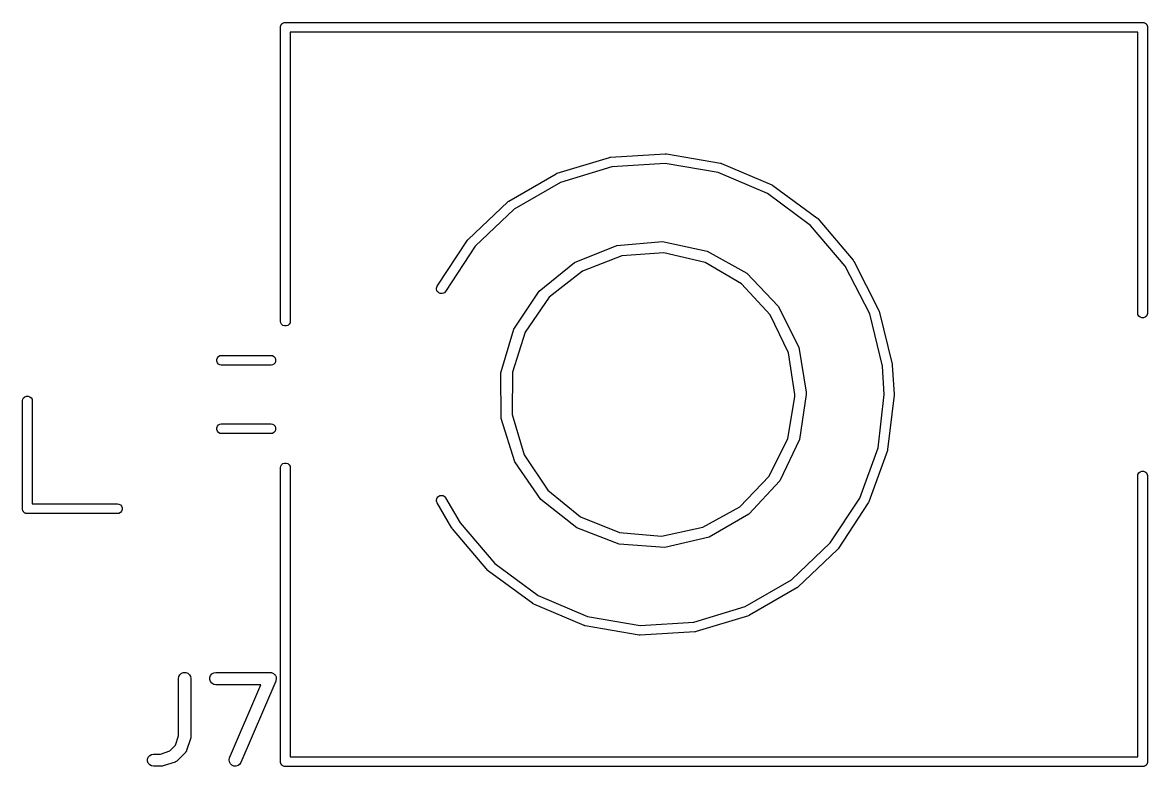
# Model space of a CAD drawing. Extents: x 105.5 to 202.9, y -138.6 to -44.
# Drawn here: x 105.54 to 119.32, y -94.73 to -85.61 of the extents above; entities that cross this region are included whole.
import ezdxf

# ---------------------------------------------------------------- set-up
doc = ezdxf.new("R2010")
doc.units = 0
doc.header["$MEASUREMENT"] = 0
doc.layers.add('BLACK', color=7, linetype='CONTINUOUS')

msp = doc.modelspace()

# ---------------------------------------------------------------- linework, layer by layer
at = {"layer": 'BLACK', "linetype": 'CONTINUOUS'}
for p, q in [((108.7, -85.6594), (108.702, -85.6544)), ((108.7, -85.6647), (108.7, -85.6594)), ((108.7, -85.6648), (108.7, -85.6647)), ((108.7, -89.2752), (108.7, -85.6648)), ((108.702, -85.6544), (108.703, -85.6492)), ((108.703, -85.6492), (108.705, -85.6445)), ((108.705, -85.6445), (108.707, -85.6395)), ((108.707, -85.6395), (108.711, -85.6355)), ((108.711, -85.6355), (108.713, -85.6308)), ((108.713, -85.6308), (108.717, -85.6274)), ((108.717, -85.6274), (108.721, -85.6233)), ((108.721, -85.6233), (108.725, -85.6207)), ((108.725, -85.6207), (108.73, -85.6172)), ((108.73, -85.6172), (108.735, -85.6154)), ((108.735, -85.6154), (108.739, -85.6127)), ((108.739, -85.6127), (108.744, -85.6118)), ((108.744, -85.6118), (108.749, -85.61)), ((108.749, -85.61), (108.755, -85.61)), ((108.755, -85.61), (108.755, -85.61)), ((108.755, -85.61), (119.265, -85.61)), ((119.265, -85.61), (119.271, -85.61)), ((119.265, -85.61), (119.265, -85.61)), ((119.271, -85.61), (119.276, -85.6118)), ((119.276, -85.6118), (119.281, -85.6127)), ((119.281, -85.6127), (119.285, -85.6154)), ((119.285, -85.6154), (119.29, -85.6172)), ((119.29, -85.6172), (119.295, -85.6207)), ((119.295, -85.6207), (119.299, -85.6233)), ((119.299, -85.6233), (119.303, -85.6274)), ((119.303, -85.6274), (119.307, -85.6308)), ((119.307, -85.6308), (119.309, -85.6355)), ((119.309, -85.6355), (119.313, -85.6395)), ((119.313, -85.6395), (119.315, -85.6445)), ((119.315, -85.6445), (119.317, -85.6492)), ((119.317, -85.6492), (119.318, -85.6544)), ((119.318, -85.6544), (119.32, -85.6594)), ((119.32, -85.6594), (119.32, -85.6647)), ((119.32, -85.6647), (119.32, -85.6648)), ((119.32, -85.6648), (119.32, -89.1752)), ((119.2, -85.73), (108.82, -85.73)), ((108.82, -85.73), (108.82, -89.2752)), ((119.2, -89.1752), (119.2, -85.73)), ((112.744, -87.2609), (113.413, -87.2194)), ((113.413, -87.2194), (113.42, -87.2194)), ((113.42, -87.2194), (113.423, -87.2199)), ((113.423, -87.2199), (113.427, -87.2201)), ((113.427, -87.2201), (114.088, -87.3337)), ((112.088, -87.4577), (112.73, -87.2633)), ((112.73, -87.2633), (112.737, -87.2616)), ((112.737, -87.2616), (112.74, -87.2614)), ((112.74, -87.2614), (112.744, -87.2609)), ((113.413, -87.3396), (112.758, -87.3802)), ((114.06, -87.4507), (113.413, -87.3396)), ((114.088, -87.3337), (114.088, -87.3337)), ((114.088, -87.3337), (114.088, -87.3337)), ((114.088, -87.3337), (114.095, -87.3354)), ((114.095, -87.3354), (114.098, -87.3367)), ((114.098, -87.3367), (114.101, -87.3376)), ((114.101, -87.3376), (114.718, -87.6001)), ((111.496, -87.8), (112.075, -87.4632)), ((112.075, -87.4632), (112.082, -87.4599)), ((112.082, -87.4599), (112.085, -87.459)), ((112.085, -87.459), (112.088, -87.4577)), ((112.758, -87.3802), (112.13, -87.5705)), ((114.664, -87.7078), (114.06, -87.4507)), ((112.13, -87.5705), (111.562, -87.9003)), ((114.718, -87.6001), (114.724, -87.6034)), ((114.724, -87.6034), (114.727, -87.6054)), ((114.727, -87.6054), (114.73, -87.607)), ((114.73, -87.607), (115.27, -88.0044)), ((115.193, -88.0969), (114.664, -87.7078)), ((110.998, -88.2694), (111.485, -87.8083)), ((111.562, -87.9003), (111.085, -88.3517)), ((111.485, -87.8083), (111.49, -87.8036)), ((111.49, -87.8036), (111.493, -87.8019)), ((111.493, -87.8019), (111.496, -87.8)), ((115.27, -88.0044), (115.276, -88.0092)), ((115.276, -88.0092), (115.278, -88.0117)), ((115.278, -88.0117), (115.28, -88.0139)), ((115.28, -88.0139), (115.714, -88.5249)), ((115.618, -88.5972), (115.193, -88.0969)), ((110.621, -88.8408), (110.989, -88.2801)), ((110.989, -88.2801), (110.993, -88.2742)), ((110.989, -88.2801), (110.989, -88.2801)), ((110.989, -88.2801), (110.989, -88.2801)), ((110.993, -88.2742), (110.996, -88.2719)), ((110.996, -88.2719), (110.998, -88.2694)), ((112.821, -88.3419), (113.378, -88.2937)), ((113.378, -88.2937), (113.925, -88.4114)), ((111.085, -88.3517), (110.722, -88.9066)), ((112.303, -88.5518), (112.821, -88.3419)), ((113.397, -88.4354), (112.88, -88.4719)), ((113.901, -88.5522), (113.397, -88.4354)), ((113.925, -88.4114), (114.412, -88.6845)), ((111.869, -88.9047), (112.303, -88.5518)), ((112.88, -88.4719), (112.398, -88.6586)), ((114.348, -88.8121), (113.901, -88.5522)), ((115.917, -89.1819), (115.618, -88.5972)), ((115.714, -88.5249), (115.719, -88.5308)), ((115.719, -88.5308), (115.72, -88.5337)), ((115.72, -88.5337), (115.722, -88.5364)), ((115.722, -88.5364), (116.027, -89.1336)), ((112.398, -88.6586), (111.992, -88.9789)), ((114.412, -88.6845), (114.798, -89.089)), ((110.612, -88.8668), (110.615, -88.8533)), ((110.612, -88.8807), (110.612, -88.8668)), ((110.615, -88.8942), (110.612, -88.8807)), ((110.615, -88.8533), (110.621, -88.8408)), ((114.699, -89.192), (114.348, -88.8121)), ((110.621, -88.9066), (110.615, -88.8942)), ((110.63, -88.9173), (110.621, -88.9066)), ((110.641, -88.9256), (110.63, -88.9173)), ((110.654, -88.9312), (110.641, -88.9256)), ((110.668, -88.9336), (110.654, -88.9312)), ((110.682, -88.9329), (110.668, -88.9336)), ((110.695, -88.9289), (110.682, -88.9329)), ((110.707, -88.9221), (110.695, -88.9289)), ((110.717, -88.9126), (110.707, -88.9221)), ((110.722, -88.9066), (110.717, -88.9126)), ((111.559, -89.3695), (111.869, -88.9047)), ((111.992, -88.9789), (111.697, -89.4045)), ((114.798, -89.089), (115.048, -89.589)), ((116.027, -89.1336), (116.027, -89.1336)), ((116.027, -89.1336), (116.027, -89.1336)), ((116.027, -89.1336), (116.03, -89.1404)), ((116.03, -89.1404), (116.031, -89.1436)), ((116.031, -89.1436), (116.032, -89.1466)), ((116.032, -89.1466), (116.191, -89.7979)), ((108.703, -89.2908), (108.7, -89.2752)), ((108.713, -89.3092), (108.703, -89.2908)), ((108.817, -89.2908), (108.807, -89.3092)), ((108.82, -89.2752), (108.817, -89.2908)), ((114.923, -89.6584), (114.699, -89.192)), ((116.073, -89.8212), (115.917, -89.1819)), ((119.203, -89.1908), (119.2, -89.1752)), ((119.213, -89.2092), (119.203, -89.1908)), ((119.23, -89.2228), (119.213, -89.2092)), ((119.249, -89.23), (119.23, -89.2228)), ((119.271, -89.23), (119.249, -89.23)), ((119.29, -89.2228), (119.271, -89.23)), ((119.307, -89.2092), (119.29, -89.2228)), ((119.317, -89.1908), (119.307, -89.2092)), ((119.32, -89.1752), (119.317, -89.1908)), ((108.73, -89.3228), (108.713, -89.3092)), ((108.749, -89.33), (108.73, -89.3228)), ((108.771, -89.33), (108.749, -89.33)), ((108.79, -89.3228), (108.771, -89.33)), ((108.807, -89.3092), (108.79, -89.3228)), ((111.399, -89.9051), (111.559, -89.3695)), ((111.697, -89.4045), (111.541, -89.8978)), ((107.927, -89.7195), (107.941, -89.7033)), ((107.941, -89.7033), (107.959, -89.6927)), ((107.959, -89.6927), (107.975, -89.69)), ((107.975, -89.69), (108.585, -89.69)), ((108.585, -89.69), (108.601, -89.6927)), ((108.601, -89.6927), (108.619, -89.7033)), ((108.619, -89.7033), (108.633, -89.7195)), ((115, -90.17), (114.923, -89.6584)), ((115.048, -89.589), (115.14, -90.1405)), ((107.92, -89.7394), (107.927, -89.7195)), ((107.92, -89.7606), (107.92, -89.7394)), ((107.927, -89.7805), (107.92, -89.7606)), ((107.941, -89.7967), (107.927, -89.7805)), ((107.959, -89.8073), (107.941, -89.7967)), ((107.975, -89.81), (107.959, -89.8073)), ((108.585, -89.81), (107.975, -89.81)), ((108.601, -89.8073), (108.585, -89.81)), ((108.619, -89.7967), (108.601, -89.8073)), ((108.633, -89.7805), (108.619, -89.7967)), ((108.633, -89.7195), (108.64, -89.7394)), ((108.64, -89.7606), (108.633, -89.7805)), ((108.64, -89.7394), (108.64, -89.7606)), ((116.095, -90.1684), (116.073, -89.8212)), ((116.191, -89.7979), (116.192, -89.8052)), ((116.192, -89.8052), (116.192, -89.8069)), ((116.192, -89.8069), (116.193, -89.8085)), ((116.193, -89.8085), (116.215, -90.1663)), ((111.403, -90.4641), (111.399, -89.9051)), ((111.541, -89.8978), (111.537, -90.4152)), ((105.54, -90.2448), (105.543, -90.2292)), ((105.54, -91.5752), (105.54, -90.2448)), ((105.543, -90.2292), (105.553, -90.2108)), ((105.553, -90.2108), (105.57, -90.1972)), ((105.57, -90.1972), (105.589, -90.19)), ((105.589, -90.19), (105.611, -90.19)), ((105.611, -90.19), (105.63, -90.1972)), ((105.63, -90.1972), (105.647, -90.2108)), ((105.647, -90.2108), (105.657, -90.2292)), ((105.657, -90.2292), (105.66, -90.2448)), ((105.66, -90.2448), (105.66, -91.51)), ((114.915, -90.7077), (115, -90.1973)), ((115, -90.1973), (115, -90.17)), ((115.14, -90.17), (115.057, -90.7228)), ((115.14, -90.1405), (115.14, -90.17)), ((116.019, -90.8221), (116.095, -90.1684)), ((116.215, -90.1769), (116.137, -90.8429)), ((116.215, -90.1663), (116.215, -90.1737)), ((116.215, -90.1737), (116.215, -90.1753)), ((116.215, -90.1753), (116.215, -90.1769)), ((107.941, -90.5433), (107.959, -90.5327)), ((107.959, -90.5327), (107.975, -90.53)), ((107.975, -90.53), (108.585, -90.53)), ((108.585, -90.53), (108.601, -90.5327)), ((108.601, -90.5327), (108.619, -90.5433)), ((111.572, -90.9971), (111.403, -90.4641)), ((111.537, -90.4152), (111.686, -90.9109)), ((107.92, -90.5794), (107.927, -90.5595)), ((107.92, -90.6006), (107.92, -90.5794)), ((107.927, -90.6205), (107.92, -90.6006)), ((107.927, -90.5595), (107.941, -90.5433)), ((107.941, -90.6367), (107.927, -90.6205)), ((107.959, -90.6473), (107.941, -90.6367)), ((107.975, -90.65), (107.959, -90.6473)), ((108.585, -90.65), (107.975, -90.65)), ((108.601, -90.6473), (108.585, -90.65)), ((108.619, -90.6367), (108.601, -90.6473)), ((108.619, -90.5433), (108.633, -90.5595)), ((108.633, -90.6205), (108.619, -90.6367)), ((108.633, -90.5595), (108.64, -90.5794)), ((108.64, -90.6006), (108.633, -90.6205)), ((108.64, -90.5794), (108.64, -90.6006)), ((114.684, -91.1705), (114.915, -90.7077)), ((115.057, -90.7228), (114.815, -91.2267)), ((111.686, -90.9109), (111.973, -91.341)), ((115.795, -91.4392), (116.019, -90.8221)), ((116.134, -90.8565), (115.905, -91.4867)), ((116.136, -90.8503), (116.134, -90.8533)), ((116.134, -90.8533), (116.134, -90.8565)), ((116.137, -90.8429), (116.136, -90.8503)), ((108.7, -91.0648), (108.703, -91.0492)), ((108.7, -94.6594), (108.7, -91.0648)), ((108.703, -91.0492), (108.713, -91.0308)), ((108.713, -91.0308), (108.73, -91.0172)), ((108.73, -91.0172), (108.749, -91.01)), ((108.749, -91.01), (108.771, -91.01)), ((108.771, -91.01), (108.79, -91.0172)), ((108.79, -91.0172), (108.807, -91.0308)), ((108.807, -91.0308), (108.817, -91.0492)), ((108.817, -91.0492), (108.82, -91.0648)), ((108.82, -91.0648), (108.82, -94.61)), ((111.89, -91.4569), (111.572, -90.9971)), ((114.326, -91.5449), (114.684, -91.1705)), ((119.2, -91.1648), (119.203, -91.1492)), ((119.2, -94.61), (119.2, -91.1648)), ((119.203, -91.1492), (119.213, -91.1308)), ((119.213, -91.1308), (119.23, -91.1172)), ((119.23, -91.1172), (119.249, -91.11)), ((119.249, -91.11), (119.271, -91.11)), ((119.271, -91.11), (119.29, -91.1172)), ((119.29, -91.1172), (119.307, -91.1308)), ((119.307, -91.1308), (119.317, -91.1492)), ((119.317, -91.1492), (119.32, -91.1648)), ((119.32, -91.1648), (119.32, -94.6752)), ((111.973, -91.341), (112.374, -91.6677)), ((114.815, -91.2267), (114.435, -91.6372)), ((110.612, -91.4625), (110.614, -91.4489)), ((110.612, -91.4764), (110.612, -91.4625)), ((110.616, -91.4898), (110.612, -91.4764)), ((110.614, -91.4489), (110.62, -91.4361)), ((110.62, -91.4964), (110.616, -91.4898)), ((110.62, -91.4361), (110.628, -91.425)), ((110.8, -91.8064), (110.62, -91.4964)), ((110.628, -91.425), (110.639, -91.4161)), ((110.639, -91.4161), (110.651, -91.4099)), ((110.651, -91.4099), (110.664, -91.4067)), ((110.664, -91.4067), (110.678, -91.4067)), ((110.678, -91.4067), (110.692, -91.4099)), ((110.692, -91.4099), (110.704, -91.4161)), ((110.704, -91.4161), (110.715, -91.425)), ((110.715, -91.425), (110.723, -91.4361)), ((110.723, -91.4361), (110.901, -91.7415)), ((112.329, -91.803), (111.89, -91.4569)), ((115.435, -91.9882), (115.795, -91.4392)), ((115.9, -91.4963), (115.899, -91.4992)), ((115.902, -91.4935), (115.9, -91.4963)), ((115.905, -91.4867), (115.902, -91.4935)), ((105.54, -91.5753), (105.54, -91.5752)), ((105.54, -91.5806), (105.54, -91.5753)), ((105.542, -91.5856), (105.54, -91.5806)), ((105.543, -91.5908), (105.542, -91.5856)), ((105.545, -91.5955), (105.543, -91.5908)), ((105.547, -91.6005), (105.545, -91.5955)), ((105.551, -91.6045), (105.547, -91.6005)), ((105.553, -91.6092), (105.551, -91.6045)), ((105.557, -91.6126), (105.553, -91.6092)), ((105.561, -91.6167), (105.557, -91.6126)), ((105.565, -91.6193), (105.561, -91.6167)), ((105.57, -91.6228), (105.565, -91.6193)), ((105.575, -91.6246), (105.57, -91.6228)), ((105.579, -91.6273), (105.575, -91.6246)), ((105.584, -91.6282), (105.579, -91.6273)), ((105.589, -91.63), (105.584, -91.6282)), ((105.595, -91.63), (105.589, -91.63)), ((106.705, -91.63), (105.595, -91.63)), ((105.595, -91.63), (105.595, -91.63)), ((105.66, -91.51), (106.705, -91.51)), ((106.705, -91.51), (106.721, -91.5127)), ((106.721, -91.6273), (106.705, -91.63)), ((106.721, -91.5127), (106.739, -91.5233)), ((106.739, -91.6167), (106.721, -91.6273)), ((106.739, -91.5233), (106.753, -91.5395)), ((106.753, -91.6005), (106.739, -91.6167)), ((106.753, -91.5395), (106.76, -91.5594)), ((106.76, -91.5806), (106.753, -91.6005)), ((106.76, -91.5594), (106.76, -91.5806)), ((113.875, -91.7977), (114.326, -91.5449)), ((115.899, -91.4992), (115.531, -92.0599)), ((110.901, -91.7415), (111.327, -92.2431)), ((112.374, -91.6677), (112.854, -91.8619)), ((114.435, -91.6372), (113.952, -91.918)), ((110.801, -91.8077), (110.8, -91.8064)), ((110.801, -91.8092), (110.801, -91.8077)), ((110.806, -91.8151), (110.801, -91.8092)), ((111.24, -92.3261), (110.806, -91.8151)), ((112.85, -92.0047), (112.329, -91.803)), ((112.854, -91.8619), (113.369, -91.9066)), ((113.369, -91.9066), (113.875, -91.7977)), ((113.408, -92.0442), (112.85, -92.0047)), ((113.952, -91.918), (113.408, -92.0442)), ((114.958, -92.4397), (115.435, -91.9882)), ((115.522, -92.0706), (115.035, -92.5317)), ((115.524, -92.0681), (115.522, -92.0706)), ((115.527, -92.0658), (115.524, -92.0681)), ((115.531, -92.0599), (115.527, -92.0658)), ((111.327, -92.2431), (111.856, -92.6322)), ((111.242, -92.3283), (111.24, -92.3261)), ((111.244, -92.3308), (111.242, -92.3283)), ((111.25, -92.3356), (111.244, -92.3308)), ((111.79, -92.733), (111.25, -92.3356)), ((114.39, -92.7695), (114.958, -92.4397)), ((115.024, -92.54), (114.445, -92.8768)), ((115.027, -92.5381), (115.024, -92.54)), ((115.03, -92.5364), (115.027, -92.5381)), ((115.035, -92.5317), (115.03, -92.5364)), ((111.793, -92.7346), (111.79, -92.733)), ((111.796, -92.7366), (111.793, -92.7346)), ((111.802, -92.7399), (111.796, -92.7366)), ((111.856, -92.6322), (112.46, -92.8893)), ((112.419, -93.0024), (111.802, -92.7399)), ((113.762, -92.9598), (114.39, -92.7695)), ((114.445, -92.8768), (114.438, -92.8801)), ((112.422, -93.0033), (112.419, -93.0024)), ((112.425, -93.0046), (112.422, -93.0033)), ((112.432, -93.0063), (112.425, -93.0046)), ((113.093, -93.1199), (112.432, -93.0063)), ((112.432, -93.0063), (112.432, -93.0063)), ((112.432, -93.0063), (112.432, -93.0063)), ((112.46, -92.8893), (113.107, -93.0004)), ((113.107, -93.0004), (113.762, -92.9598)), ((114.432, -92.8823), (113.79, -93.0767)), ((114.435, -92.881), (114.432, -92.8823)), ((114.438, -92.8801), (114.435, -92.881)), ((113.097, -93.1201), (113.093, -93.1199)), ((113.1, -93.1206), (113.097, -93.1201)), ((113.107, -93.1206), (113.1, -93.1206)), ((113.776, -93.0791), (113.107, -93.1206)), ((113.78, -93.0786), (113.776, -93.0791)), ((113.783, -93.0784), (113.78, -93.0786)), ((113.79, -93.0767), (113.783, -93.0784)), ((107.452, -93.6524), (107.456, -93.6267)), ((107.452, -94.3545), (107.452, -93.6524)), ((107.456, -93.6267), (107.469, -93.6042)), ((107.469, -93.6042), (107.489, -93.5874)), ((107.489, -93.5874), (107.514, -93.5785)), ((107.514, -93.5785), (107.54, -93.5785)), ((107.54, -93.5785), (107.564, -93.5874)), ((107.564, -93.5874), (107.584, -93.6042)), ((107.584, -93.6042), (107.597, -93.6267)), ((107.597, -93.6267), (107.602, -93.6524)), ((107.602, -93.6524), (107.602, -94.3667)), ((107.834, -93.6394), (107.843, -93.6149)), ((107.834, -93.6654), (107.834, -93.6394)), ((107.843, -93.6899), (107.834, -93.6654)), ((107.843, -93.6149), (107.859, -93.5949)), ((107.859, -93.7098), (107.843, -93.6899)), ((107.859, -93.5949), (107.882, -93.5819)), ((107.882, -93.5819), (107.908, -93.5774)), ((107.908, -93.5774), (108.574, -93.5774)), ((108.643, -93.6819), (108.215, -94.6819)), ((108.574, -93.5774), (108.583, -93.5789)), ((108.583, -93.5789), (108.591, -93.5794)), ((108.591, -93.5794), (108.596, -93.5811)), ((108.596, -93.5811), (108.6, -93.5819)), ((108.6, -93.5819), (108.607, -93.5862)), ((108.607, -93.5862), (108.615, -93.5896)), ((108.615, -93.5896), (108.619, -93.5927)), ((108.619, -93.5927), (108.622, -93.5949)), ((108.622, -93.5949), (108.628, -93.6015)), ((108.628, -93.6015), (108.634, -93.6075)), ((108.634, -93.6075), (108.636, -93.6114)), ((108.636, -93.6114), (108.639, -93.6149)), ((108.639, -93.6149), (108.642, -93.623)), ((108.642, -93.623), (108.646, -93.6307)), ((108.645, -93.6735), (108.643, -93.6819)), ((108.648, -93.6654), (108.645, -93.6735)), ((108.646, -93.6307), (108.647, -93.6351)), ((108.647, -93.6351), (108.648, -93.6394)), ((108.648, -93.6394), (108.648, -93.648)), ((108.648, -93.648), (108.649, -93.6566)), ((108.649, -93.6566), (108.648, -93.6609)), ((108.648, -93.6609), (108.648, -93.6654)), ((107.882, -93.7229), (107.859, -93.7098)), ((107.908, -93.7274), (107.882, -93.7229)), ((108.461, -93.7274), (107.908, -93.7274)), ((108.077, -94.6228), (108.461, -93.7274)), ((107.413, -94.469), (107.452, -94.3545)), ((107.598, -94.3904), (107.55, -94.5332)), ((107.6, -94.3785), (107.598, -94.3904)), ((107.602, -94.3667), (107.6, -94.3785)), ((107.343, -94.5392), (107.413, -94.469)), ((107.072, -94.6394), (107.081, -94.6149)), ((107.072, -94.6654), (107.072, -94.6394)), ((107.081, -94.6899), (107.072, -94.6654)), ((107.081, -94.6149), (107.098, -94.5949)), ((107.098, -94.5949), (107.12, -94.5819)), ((107.12, -94.5819), (107.146, -94.5774)), ((107.146, -94.5774), (107.229, -94.5774)), ((107.229, -94.5774), (107.343, -94.5392)), ((107.423, -94.6677), (107.416, -94.6727)), ((107.43, -94.6635), (107.423, -94.6677)), ((107.433, -94.6603), (107.43, -94.6635)), ((107.437, -94.6578), (107.433, -94.6603)), ((107.532, -94.5626), (107.437, -94.6578)), ((107.535, -94.559), (107.532, -94.5626)), ((107.538, -94.5561), (107.535, -94.559)), ((107.542, -94.5484), (107.538, -94.5561)), ((107.547, -94.5412), (107.542, -94.5484)), ((107.548, -94.537), (107.547, -94.5412)), ((107.55, -94.5332), (107.548, -94.537)), ((108.071, -94.6482), (108.077, -94.6228)), ((108.074, -94.6741), (108.071, -94.6482)), ((108.7, -94.6806), (108.7, -94.6594)), ((108.82, -94.61), (119.2, -94.61)), ((107.098, -94.7098), (107.081, -94.6899)), ((107.12, -94.7229), (107.098, -94.7098)), ((107.146, -94.7274), (107.12, -94.7229)), ((107.241, -94.7274), (107.146, -94.7274)), ((107.253, -94.7253), (107.241, -94.7274)), ((107.265, -94.7235), (107.253, -94.7253)), ((107.408, -94.6759), (107.265, -94.7235)), ((107.411, -94.6739), (107.408, -94.6759)), ((107.416, -94.6727), (107.411, -94.6739)), ((108.086, -94.6973), (108.074, -94.6741)), ((108.105, -94.7151), (108.086, -94.6973)), ((108.129, -94.7254), (108.105, -94.7151)), ((108.155, -94.7269), (108.129, -94.7254)), ((108.18, -94.7193), (108.155, -94.7269)), ((108.2, -94.7037), (108.18, -94.7193)), ((108.215, -94.6819), (108.2, -94.7037)), ((108.702, -94.6856), (108.7, -94.6806)), ((108.703, -94.6908), (108.702, -94.6856)), ((108.705, -94.6954), (108.703, -94.6908)), ((108.707, -94.7005), (108.705, -94.6954)), ((108.711, -94.7045), (108.707, -94.7005)), ((108.713, -94.7092), (108.711, -94.7045)), ((108.717, -94.7126), (108.713, -94.7092)), ((108.721, -94.7167), (108.717, -94.7126)), ((108.725, -94.7193), (108.721, -94.7167)), ((108.73, -94.7228), (108.725, -94.7193)), ((108.735, -94.7246), (108.73, -94.7228)), ((108.739, -94.7273), (108.735, -94.7246)), ((108.744, -94.7282), (108.739, -94.7273)), ((108.749, -94.73), (108.744, -94.7282)), ((108.755, -94.73), (108.749, -94.73)), ((119.265, -94.73), (108.755, -94.73)), ((108.755, -94.73), (108.755, -94.73)), ((119.271, -94.73), (119.265, -94.73)), ((119.265, -94.73), (119.265, -94.73)), ((119.276, -94.7282), (119.271, -94.73)), ((119.281, -94.7273), (119.276, -94.7282)), ((119.285, -94.7246), (119.281, -94.7273)), ((119.29, -94.7228), (119.285, -94.7246)), ((119.295, -94.7193), (119.29, -94.7228)), ((119.299, -94.7167), (119.295, -94.7193)), ((119.303, -94.7126), (119.299, -94.7167)), ((119.307, -94.7092), (119.303, -94.7126)), ((119.309, -94.7045), (119.307, -94.7092)), ((119.313, -94.7005), (119.309, -94.7045)), ((119.315, -94.6955), (119.313, -94.7005)), ((119.317, -94.6908), (119.315, -94.6955)), ((119.318, -94.6856), (119.317, -94.6908)), ((119.32, -94.6806), (119.318, -94.6856)), ((119.32, -94.6752), (119.32, -94.6753)), ((119.32, -94.6753), (119.32, -94.6806))]:
    msp.add_line(p, q, dxfattribs=at)

doc.saveas('drawing.dxf')
